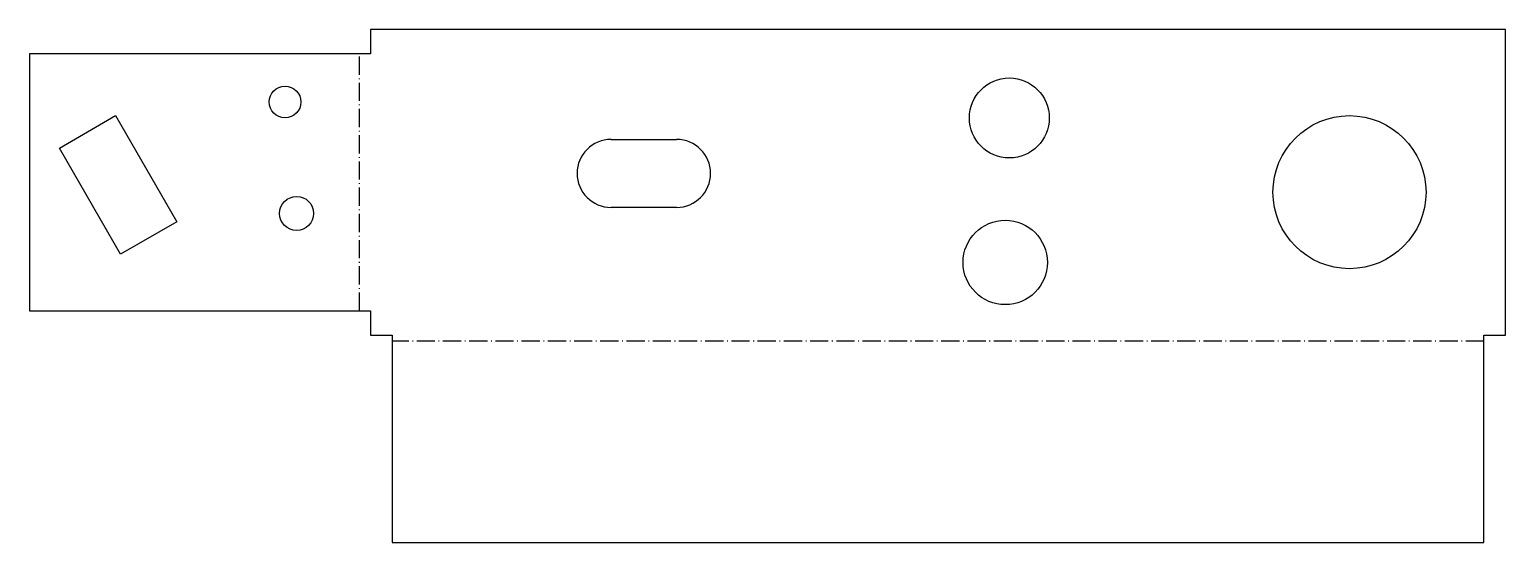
# Model space of a CAD drawing. Header units: millimetres. Extents: x -48 to 158, y -29 to 43.
import ezdxf

# ---------------------------------------------------------------- set-up
doc = ezdxf.new("R2010")
doc.units = ezdxf.units.MM
doc.linetypes.add('DASHDOT', pattern=[3.556, 2.54, -0.508, 0, -0.508])
doc.layers.add('BEND', color=7, linetype='Continuous')
doc.layers.add('CUT', color=7, linetype='Continuous')

msp = doc.modelspace()

# ---------------------------------------------------------------- linework, layer by layer
at = {"layer": 'BEND', "color": 4, "linetype": 'DASHDOT'}
for p, q in [((-1.57, 3.4), (-1.57, 39.21)), ((155.21, -0.84), (3, -0.84))]:
    msp.add_line(p, q, dxfattribs=at)
at = {"layer": 'CUT'}
for p, q in [((158.21, 42.61), (0, 42.61)), ((0, 42.61), (0, 39.21)), ((158.21, 0), (158.21, 42.61)), ((0, 39.21), (-47.55, 39.21)), ((-47.55, 39.21), (-47.55, 3.4)), ((-43.39, 26.09), (-35.55, 30.61)), ((-35.55, 30.61), (-27.01, 15.81)), ((33.53, 27.29), (42.66, 27.29)), ((-34.85, 11.29), (-43.39, 26.09)), ((42.66, 17.81), (33.53, 17.81)), ((-27.01, 15.81), (-34.85, 11.29)), ((-47.55, 3.4), (0, 3.4)), ((0, 3.4), (0, 0)), ((0, 0), (3, 0)), ((3, 0), (3, -28.91)), ((155.21, -28.91), (155.21, 0)), ((155.21, 0), (158.21, 0)), ((3, -28.91), (155.21, -28.91))]:
    msp.add_line(p, q, dxfattribs=at)
for centre, radius in [((89.04, 30.28), 5.57), ((-11.92, 32.51), 2.21), ((136.46, 19.93), 10.67), ((-10.31, 16.97), 2.37), ((88.47, 10.13), 5.88)]:
    msp.add_circle(centre, radius, dxfattribs=at)
for centre, start, end in [((33.53, 22.55), 90, -90), ((42.66, 22.55), -90, 90)]:
    msp.add_arc(centre, 4.74, start, end, dxfattribs=at)

doc.saveas('drawing.dxf')
